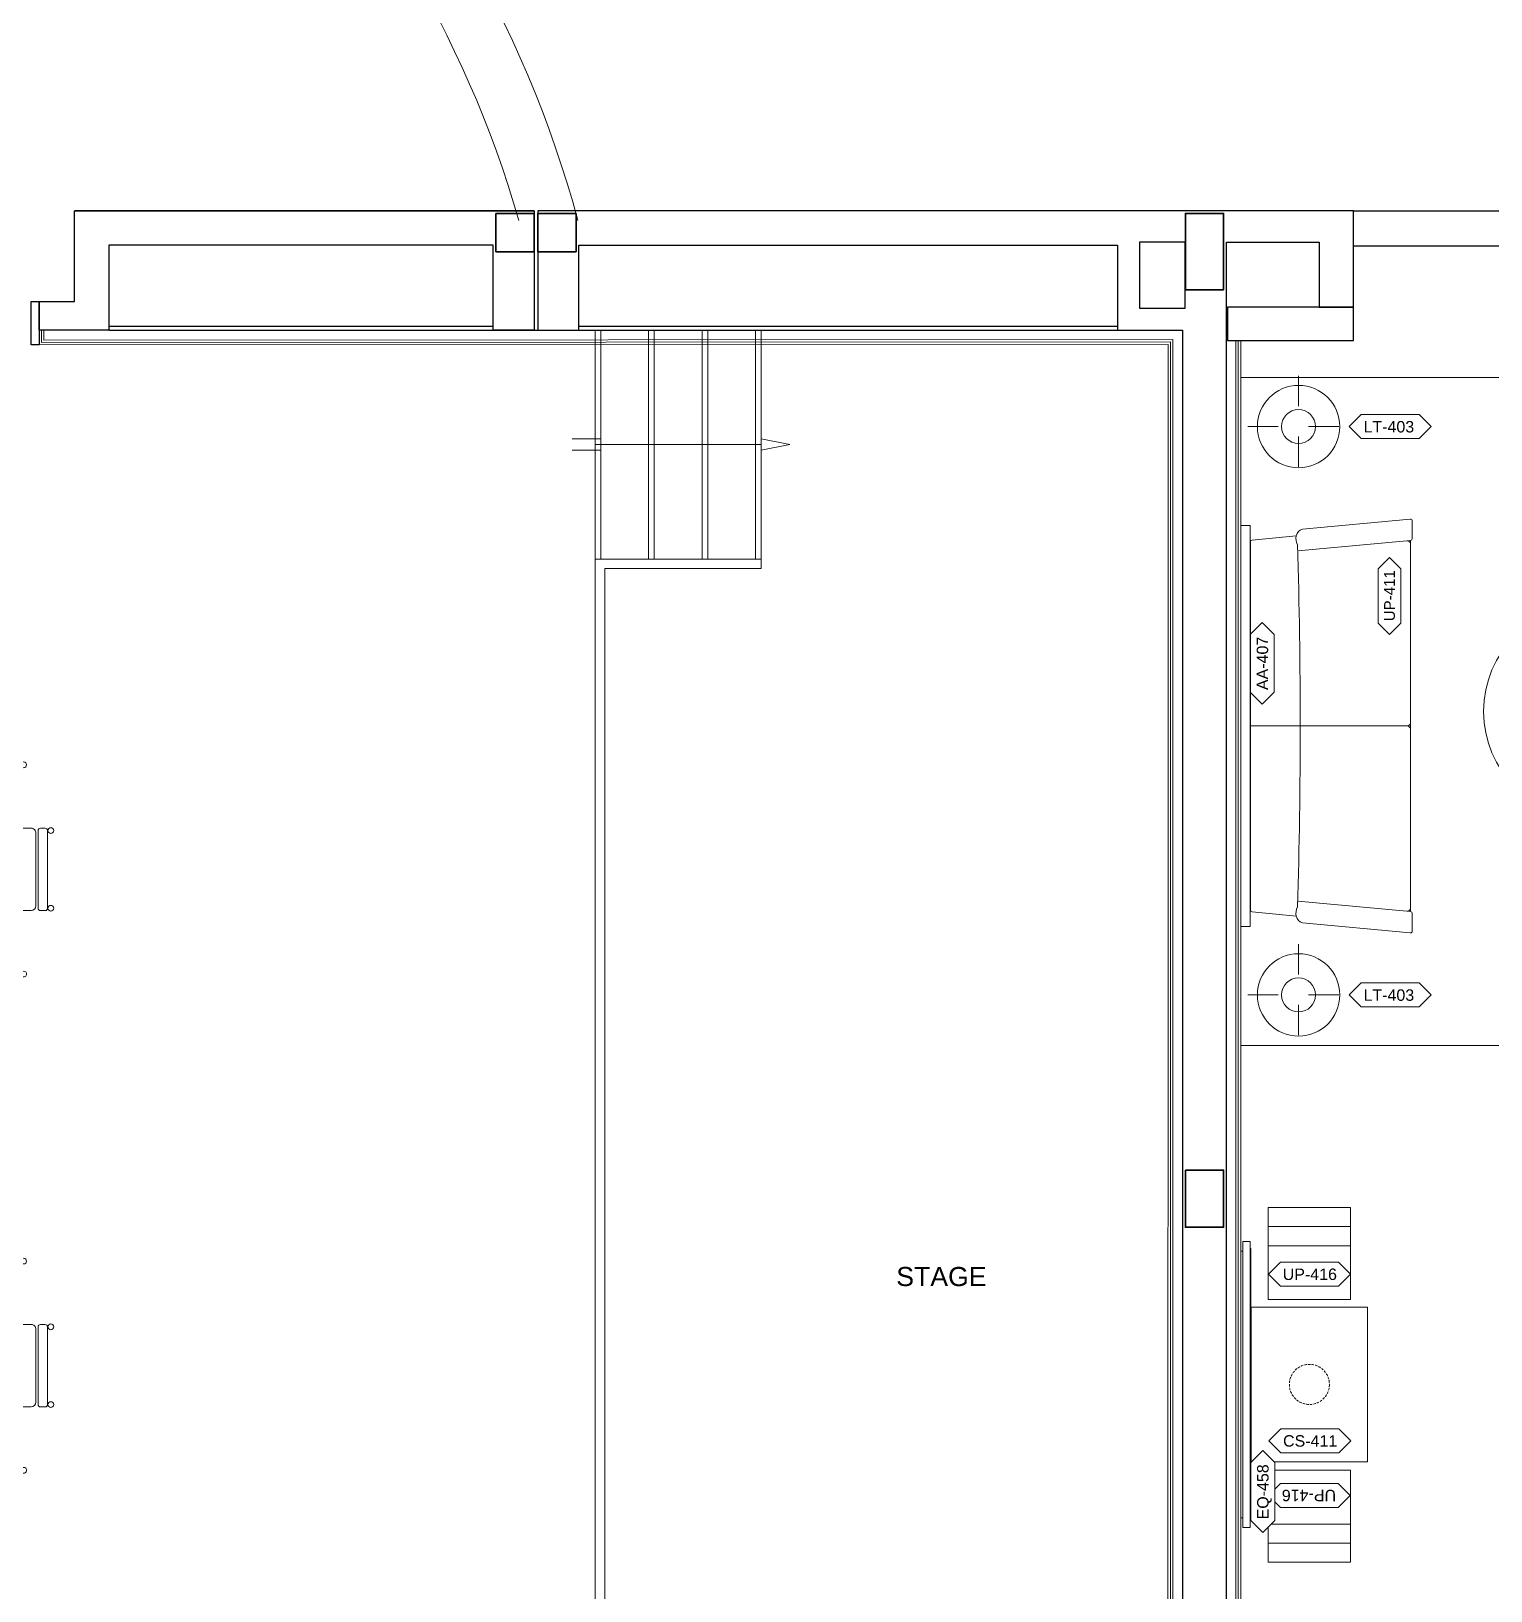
# Model space of a CAD drawing. Header units: centimetres. Extents: x 118932 to 154602, y -32682 to -23521.
# Drawn here: x 134574 to 135339, y -28747 to -27929 of the extents above; entities that cross this region are included whole.
import ezdxf

# ---------------------------------------------------------------- set-up
doc = ezdxf.new("R2010")
doc.units = ezdxf.units.CM
doc.header["$LTSCALE"] = 50
doc.header["$MEASUREMENT"] = 0
doc.linetypes.add('Dash', pattern=[6.35, 3.175, -3.175])
doc.linetypes.add('HIDDEN', pattern=[0.375, 0.25, -0.125])
for name, color, linetype, lineweight, true_color in [('GEN_00_BL_Yazı', 7, 'Continuous', 0, 0x4f5250), ('GEN_00_BL_Ölçü Dış', 7, 'Continuous', 5, 0x766a5e), ('GEN_01_TA_Kolon', 7, 'Continuous', 35, 0xd05d28), ('GEN_01_TA_Merdiven', 7, 'Continuous', 13, 0x816183), ('GEN_02_TF_Aydınlatma', 7, 'Continuous', 9, 0xf6a950), ('GEN_02_TF_Mobilya', 7, 'Continuous', 5, 0x745e3d), ('GEN_05_ML_Alçıpan_giydirme', 7, 'Continuous', 18, 0x7ebab5), ('GEN_06_GR_İnce', 7, 'Continuous', 13, 0xb0b0a9), ('KALACAK DUVARLAR', 7, 'Continuous', 30, 0x005387), ('ÖRÜLECEK DUVARLAR', 7, 'Continuous', 30, 0xfaca30)]:
    doc.layers.add(name, color=color, linetype=linetype, lineweight=lineweight, true_color=true_color)
doc.layers.add('GEN_02_TF_Halı', color=7, linetype='Continuous', lineweight=5, true_color=0x903373, transparency=0.8)
doc.styles.add('ARIAL', font='arial.ttf')
doc.styles.add('Arial_6', font='arial.ttf', dxfattribs={"height": 59.5325})

# ---------------------------------------------------------------- blocks, each defined once
blk = doc.blocks.new('A$C2D1B6976')
at = {"layer": 'GEN_01_TA_Merdiven'}
for p, q in [((29328.6, 10383.72), (29424.1, 10383.72)), ((29337.1, 10263.72), (29337.1, 10383.72)), ((29340.1, 10263.72), (29340.1, 10383.72)), ((29365.1, 10263.72), (29365.1, 10383.72)), ((29368.1, 10263.72), (29368.1, 10383.72)), ((29393.1, 10263.72), (29393.1, 10383.72)), ((29396.1, 10263.72), (29396.1, 10383.72)), ((29421.1, 10263.72), (29421.1, 10383.72)), ((29424.1, 10263.72), (29424.1, 10383.72)), ((29324.97, 10326.72), (29339.97, 10326.72)), ((29337.1, 10323.72), (29424.1, 10323.72)), ((29324.97, 10320.72), (29339.97, 10320.72)), ((29337.1, 10263.72), (29337.1, 9563.83)), ((29337.1, 10263.72), (29424.1, 10263.72)), ((29342.1, 10258.72), (29342.1, 9568.83)), ((29342.1, 10258.72), (29424.1, 10258.72)), ((29424.1, 10263.72), (29424.1, 10258.72))]:
    blk.add_line(p, q, dxfattribs=at)
blk.add_lwpolyline([(29424.1, 10320.72), (29439.1, 10323.72), (29424.1, 10326.72)], close=True, dxfattribs=at)
at = {"layer": 'GEN_06_GR_İnce'}
blk.add_line((29734.56, 10446.23), (30024.59, 10446.23), dxfattribs=at)
blk = doc.blocks.new('LEVEL 0_A BLOK_KOLON')
at = {"layer": 'GEN_01_TA_Kolon'}
for points in [[(59693.87, 9446.6), (59673.86, 9446.6), (59673.86, 9466.6), (59693.87, 9466.6)], [(59715.87, 9446.59), (59695.87, 9446.59), (59695.87, 9466.6), (59715.87, 9466.6)], [(60035.2, 9426.69), (60055.2, 9426.69), (60055.2, 9466.69), (60035.2, 9466.69)], [(60035.2, 8965.49), (60055.2, 8965.49), (60055.2, 8935.48), (60035.2, 8935.48)]]:
    blk.add_lwpolyline(points, close=True, dxfattribs=at)
blk = doc.blocks.new('KALACAK DUVARLAR LEVEL 0 A BLOK')
at = {"layer": 'KALACAK DUVARLAR'}
blk.add_line((59693.87, 9468.1), (59452.89, 9468.1), dxfattribs=at)
for points in [[(59452.89, 9420.6), (59452.89, 9468.1), (59693.87, 9468.1), (59693.87, 9405.6), (59672.36, 9405.6), (59672.36, 9450.1), (59470.9, 9450.1), (59470.9, 9405.6), (59434.4, 9405.6), (59434.4, 9420.6)], [(60035.11, 9451.6), (60011.11, 9451.6), (60011.11, 9417.1), (60035.11, 9417.1)], [(60057.2, 9400.08), (60123.39, 9400.08), (60123.39, 9417.64), (60057.2, 9417.64)]]:
    blk.add_lwpolyline(points, close=True, dxfattribs=at)
for points in [[(60233.29, 8078.24), (60231.9, 8079.63), (60231.9, 8268.41), (60056.7, 8268.41), (60056.7, 9451.6), (60105.33, 9451.6), (60105.33, 9417.64), (60123.33, 9417.64), (60123.33, 9468.1), (59695.87, 9468.1), (59695.87, 9405.6), (59717.37, 9405.6), (59717.37, 9450.1), (59999.61, 9450.1), (59999.61, 9405.6), (60033.61, 9405.6), (60033.61, 8465.69), (59695.87, 8465.69), (59695.87, 8432.78)], [(59470.9, 9407.6), (59672.36, 9407.6)], [(59717.37, 9407.6), (59999.61, 9407.6)], [(59470.9, 9405.6), (59999.61, 9405.6)]]:
    blk.add_lwpolyline(points, dxfattribs=at)
blk = doc.blocks.new('FFE Tag-Multi-MSD - FFE Tag-Multi-MSD-8152404-TYPE A-01 - FURNITURE PLAN')
blk.add_wipeout([(-8.76, 0), (-6.19, 2.57), (6.19, 2.57), (8.76, 0), (6.19, -2.57), (-6.19, -2.57)]).dxf.layer = 'GEN_00_BL_Yazı'
at = {"layer": 'GEN_00_BL_Yazı'}
for p, q in [((-8.76, 0), (-6.19, 2.57)), ((-8.76, 0), (-6.19, -2.57)), ((6.19, 2.57), (-6.19, 2.57)), ((8.76, 0), (6.19, 2.57)), ((8.76, 0), (6.19, -2.57)), ((-6.19, -2.57), (6.19, -2.57))]:
    blk.add_line(p, q, dxfattribs=at)
blk = doc.blocks.new('UP-411_Sofa_230(W)x90(D)x75(H)')
at = {"color": 0, "ltscale": 60}
for p, q in [((-964.6, 0), (0, 0)), ((0, -820.4), (0, 3.4)), ((964.7, 0), (0, 0)), ((-974.2, -8.7), (-996.2, -239.4)), ((974.2, -8.7), (996.2, -239.4)), ((-1083.6, -837.6), (-1032, -272.3)), ((-918.6, -247.8), (-972.5, -839.4)), ((0, -260.9), (0, -340.6)), ((1083.6, -837.6), (1032.1, -272.3)), ((-1074, -848), (-982, -848)), ((972.6, -839.5), (-972.5, -839.5)), ((1074.1, -848), (982.1, -848))]:
    blk.add_line(p, q, dxfattribs=at)
for centre, radius, start, end in [((-964.6, -9.5), 9.55, 90, 174.63263), ((964.7, -9.5), 9.55, 5.36737, 90), ((-983.9, -288.7), 50.9, 104.03658, 161.15924), ((-983.9, -313.7), 75.8, 61.84225, 99.31461), ((985.8, -313.7), 75.8, 82.12112, 118.15775), ((983.9, -288.7), 50.9, 18.84076, 75.98333), ((1, 31824), 32084.9, 268.30234, 271.69716), ((-1074, -838.5), 9.55, 174.70581, 270), ((-982, -838.5), 9.55, 270, 354.70581), ((-951.6, -820.4), 19.1, 174.70581, 270), ((-19.1, -820.4), 19.1, 270, 0), ((19.1, -820.4), 19.1, 180, 270), ((951.6, -820.4), 19.1, 270, 5.29419), ((982.1, -838.5), 9.55, 185.29419, 270), ((1074.1, -838.5), 9.55, 270, 5.29419)]:
    blk.add_arc(centre, radius, start, end, dxfattribs=at)
at = {"layer": 'GEN_00_BL_Yazı', "xscale": 23.07404998227407, "yscale": 23.07404998227407, "zscale": 23.07404998227407}
blk.add_blockref('FFE Tag-Multi-MSD - FFE Tag-Multi-MSD-8152404-TYPE A-01 - FURNITURE PLAN', (680.8, -728), dxfattribs=at)
at = {"color": 0, "ltscale": 60}
blk.add_line((918.6, -247.8), (972.6, -839.4), dxfattribs=at)
at = {"layer": 'GEN_00_BL_Yazı', "insert": (548.8, -700.5), "char_height": 56.54, "attachment_point": 1, "style": 'Arial_6'}
blk.add_mtext('UP-411', dxfattribs=at)
blk = doc.blocks.new('CS-412_CoffeeTable_112(R)x40(H)')
at = {"layer": 'GEN_00_BL_Yazı', "xscale": 24.48801272789169, "yscale": 24.48801272789169, "zscale": 24.48801272789169, "rotation": 270}
blk.add_blockref('FFE Tag-Multi-MSD - FFE Tag-Multi-MSD-8152404-TYPE A-01 - FURNITURE PLAN', (-355.2, -22), dxfattribs=at)
at = {"layer": 'GEN_02_TF_Mobilya'}
for start, end in [(0, 180), (180, 0)]:
    blk.add_arc((0, 0), 558.8, start, end, dxfattribs=at)
at = {"layer": 'GEN_00_BL_Yazı', "insert": (-326, 118), "char_height": 60, "attachment_point": 1, "rotation": 270, "style": 'Arial_6'}
blk.add_mtext('CS-412', dxfattribs=at)
blk = doc.blocks.new('CS-411_CounterTable_81(W)x61(L)x90(H)')
at = {"layer": 'GEN_02_TF_Mobilya', "linetype": 'HIDDEN'}
blk.add_circle((0, 0), 105, dxfattribs=at)
at = {"layer": 'GEN_00_BL_Yazı', "xscale": 24.48801272789169, "yscale": 24.48801272789169, "zscale": 24.48801272789169, "rotation": 270}
blk.add_blockref('FFE Tag-Multi-MSD - FFE Tag-Multi-MSD-8152404-TYPE A-01 - FURNITURE PLAN', (-295.2, -2), dxfattribs=at)
at = {"layer": 'GEN_02_TF_Mobilya'}
blk.add_lwpolyline([(405, 305), (-405, 305), (-405, -305), (405, -305)], close=True, dxfattribs=at)
at = {"layer": 'GEN_00_BL_Yazı', "insert": (-266, 138), "char_height": 60, "attachment_point": 1, "rotation": 270, "style": 'Arial_6'}
blk.add_mtext('CS-411', dxfattribs=at)
blk = doc.blocks.new('UP-416')
at = {"layer": 'GEN_00_BL_Yazı', "xscale": 2.448801272789196, "yscale": 2.448801272789196, "zscale": 2.448801272789196}
blk.add_blockref('FFE Tag-Multi-MSD - FFE Tag-Multi-MSD-8152404-TYPE A-01 - FURNITURE PLAN', (0, 0), dxfattribs=at)
at = {"layer": 'GEN_00_BL_Yazı', "insert": (-14, 2.92), "char_height": 6, "attachment_point": 1, "style": 'Arial_6'}
blk.add_mtext('UP-416', dxfattribs=at)
blk = doc.blocks.new('UP-416_CounterChair')
at = {"layer": 'GEN_02_TF_Mobilya'}
for p, q in [((-215.9, 241.3), (215.9, 241.3)), ((-215.9, -41.3), (215.9, -41.3)), ((215.9, -141.3), (-215.9, -141.3)), ((-215.9, -141.3), (-215.9, -241.3)), ((215.9, -241.3), (215.9, -141.3)), ((-215.9, -241.3), (215.9, -241.3))]:
    blk.add_line(p, q, dxfattribs=at)
at = {"layer": 'GEN_02_TF_Mobilya', "xscale": 10, "yscale": 10, "zscale": 10, "rotation": 180}
blk.add_blockref('UP-416', (-0.2, 107.6), dxfattribs=at)
at = {"layer": 'GEN_02_TF_Mobilya'}
for p, q in [((-215.9, -141.3), (-215.9, 241.3)), ((215.9, 241.3), (215.9, -141.3))]:
    blk.add_line(p, q, dxfattribs=at)
blk = doc.blocks.new('EQ 458 YAZISI')
at = {"layer": 'GEN_00_BL_Yazı', "xscale": 2.448801272789174, "yscale": 2.448801272789174, "zscale": 2.448801272789174, "rotation": 134.9999999996557}
blk.add_blockref('FFE Tag-Multi-MSD - FFE Tag-Multi-MSD-8152404-TYPE A-01 - FURNITURE PLAN', (-6.26, 15.17), dxfattribs=at)
at = {"layer": 'GEN_00_BL_Yazı', "insert": (-5.53, 15.59), "char_height": 6, "attachment_point": 5, "rotation": 135, "style": 'Arial_6'}
blk.add_mtext('EQ-458', dxfattribs=at)
blk = doc.blocks.new('EQ-458_TV 80_12891363-BarLounge')
at = {"layer": 'GEN_02_TF_Mobilya'}
for p, q in [((756.35, 0), (-642.05, 0)), ((-642.05, 0), (-642.05, -11.9)), ((756.35, -11.9), (756.35, 0)), ((-642.05, -11.9), (-692.85, -11.9)), ((-692.85, -11.9), (-692.85, -50)), ((-692.85, -50), (-654.75, -50)), ((-654.75, -50), (-654.75, -53.175)), ((-654.75, -50), (769.05, -50)), ((-654.75, -53.175), (769.05, -53.175)), ((-642.05, -11.9), (756.35, -11.9)), ((807.15, -11.9), (756.35, -11.9)), ((769.05, -53.175), (769.05, -50)), ((769.05, -50), (807.15, -50)), ((807.15, -50), (807.15, -11.9))]:
    blk.add_line(p, q, dxfattribs=at)
at = {"layer": 'GEN_02_TF_Mobilya', "color": 5, "lineweight": 30, "xscale": 9.999999999999972, "yscale": 9.999999999999972, "zscale": 9.999999999999972, "rotation": 225.0000000003442}
blk.add_blockref('EQ 458 YAZISI', (-654.75, -53.175), dxfattribs=at)
blk = doc.blocks.new('M_Table-Dining Round w Chairs - 0915mm Diameter-12996248-MULTIUSE ROOMS - FURNITURE PLAN')
at = {"layer": 'GEN_02_TF_Mobilya'}
for start, end in [(90, 270), (270, 90)]:
    blk.add_arc((103.7, -184.9), 750, start, end, dxfattribs=at)
blk = doc.blocks.new('M_Chair-Breuer - M_Chair-Breuer-V35-MULTIUSE ROOMS - FURNITURE PLAN')
at = {"layer": 'GEN_02_TF_Mobilya'}
for p, q in [((-215.9, 31.1), (-215.9, -127)), ((215.9, -127), (215.9, 31.1)), ((-190.5, -152.4), (190.5, -152.4)), ((-215.9, -176.2), (-215.9, -200.8)), ((203.2, -163.5), (-203.2, -163.5)), ((-203.2, -213.5), (203.2, -213.5)), ((215.9, -200.8), (215.9, -176.2))]:
    blk.add_line(p, q, dxfattribs=at)
for centre, radius, start, end in [((-190.5, -127), 25.4, 180, 270), ((190.5, -127), 25.4, 270, 360), ((-203.5, -230.6), 15.1, 360, 180), ((-203.5, -230.6), 15.1, 180, 360), ((-203.2, -176.2), 12.7, 90, 180), ((-203.2, -200.8), 12.7, 180, 270), ((203.7, -230.6), 15.1, 360, 180), ((203.7, -230.6), 15.1, 180, 360), ((203.2, -176.2), 12.7, 360, 90), ((203.2, -200.8), 12.7, 270, 360)]:
    blk.add_arc(centre, radius, start, end, dxfattribs=at)
blk = doc.blocks.new('yuvarlak masa+8 sandalye')
at = {"layer": 'GEN_02_TF_Mobilya'}
for p, xscale, yscale, zscale, rotation in [((0, 74.8), 0.1, 0.1, 0.1, 180), ((-52.89, 52.89), 0.09999999999999999, 0.09999999999999999, 0.09999999999999999, 225), ((52.89, 52.89), 0.1, 0.1, 0.1, 135), ((-74.8, 0), 0.09999999999999999, 0.09999999999999999, 0.09999999999999999, 269.9999999999999), ((74.8, 0), 0.09999999999999999, 0.09999999999999999, 0.09999999999999999, 90.00000000000006), ((-52.89, -52.89), 0.1, 0.1, 0.1, 315), ((52.89, -52.89), 0.1, 0.1, 0.1, 44.99999999999999)]:
    blk.add_blockref('M_Chair-Breuer - M_Chair-Breuer-V35-MULTIUSE ROOMS - FURNITURE PLAN', p, dxfattribs=dict(at, xscale=xscale, yscale=yscale, zscale=zscale, rotation=rotation))
for name, p, xscale, yscale, zscale in [('M_Table-Dining Round w Chairs - 0915mm Diameter-12996248-MULTIUSE ROOMS - FURNITURE PLAN', (-10.37, 18.49), 0.1, 0.1, 0.1), ('M_Chair-Breuer - M_Chair-Breuer-V35-MULTIUSE ROOMS - FURNITURE PLAN', (0, -74.8), 0.09999999999999999, 0.09999999999999999, 0.09999999999999999)]:
    blk.add_blockref(name, p, dxfattribs=dict(at, xscale=xscale, yscale=yscale, zscale=zscale))
blk = doc.blocks.new('AA-407_210x140x5')
at = {"layer": 'GEN_00_BL_Yazı', "xscale": 24.48801272789195, "yscale": 24.48801272789195, "zscale": 24.48801272789195, "rotation": 180}
blk.add_blockref('FFE Tag-Multi-MSD - FFE Tag-Multi-MSD-8152404-TYPE A-01 - FURNITURE PLAN', (-328.1, 113), dxfattribs=at)
at = {"layer": 'GEN_02_TF_Mobilya'}
blk.add_lwpolyline([(1050, 0), (-1050, 0), (-1050, 50), (1050, 50)], close=True, dxfattribs=at)
at = {"layer": 'GEN_00_BL_Yazı', "insert": (-188.1, 83.8), "char_height": 60, "attachment_point": 1, "rotation": 180, "style": 'Arial_6'}
blk.add_mtext('AA-407', dxfattribs=at)
blk = doc.blocks.new('LT-403_FloorLamp')
at = {"layer": 'GEN_02_TF_Aydınlatma', "linetype": 'Dash', "lineweight": 5}
blk.add_line((0, 258.8), (0, -273), dxfattribs=at)
at = {"layer": 'GEN_02_TF_Aydınlatma'}
for radius, start, end in [(215.9, 0, 180), (88.9, 0, 180), (215.9, 180, 0), (88.9, 180, 0)]:
    blk.add_arc((0, -7.1), radius, start, end, dxfattribs=at)
at = {"layer": 'GEN_00_BL_Yazı', "xscale": 24.48801272789196, "yscale": 24.48801272789196, "zscale": 24.48801272789196}
blk.add_blockref('FFE Tag-Multi-MSD - FFE Tag-Multi-MSD-8152404-TYPE A-01 - FURNITURE PLAN', (480.4, -7.1), dxfattribs=at)
at = {"layer": 'GEN_02_TF_Aydınlatma', "linetype": 'Dash', "lineweight": 5}
blk.add_line((-265.9, -7.1), (265.9, -7.1), dxfattribs=at)
at = {"layer": 'GEN_00_BL_Yazı', "insert": (340.4, 22.1), "char_height": 60, "attachment_point": 1, "style": 'Arial_6'}
blk.add_mtext('LT-403', dxfattribs=at)
blk = doc.blocks.new('A blok level 0 tefriş')
for p in [(-2239.68, 345.03), (-2239.68, 85)]:
    blk.add_blockref('yuvarlak masa+8 sandalye', p)
at = {"layer": 'GEN_02_TF_Mobilya'}
for name, p, xscale, yscale, zscale, rotation in [('AA-407_210x140x5', (-1518.21, 420.19), 0.1, 0.1, 0.1, 270), ('CS-411_CounterTable_81(W)x61(L)x90(H)', (-1482.21, 75.2), 0.1000000000000033, 0.1000000000000033, 0.1000000000000033, 90)]:
    blk.add_blockref(name, p, dxfattribs=dict(at, xscale=xscale, yscale=yscale, zscale=zscale, rotation=rotation))
at = {"layer": 'GEN_02_TF_Mobilya', "xscale": 0.1, "yscale": 0.1, "zscale": 0.1}
blk.add_blockref('UP-416_CounterChair', (-1482.21, 6.16), dxfattribs=at)
at = {"layer": 'GEN_02_TF_Halı'}
blk.add_lwpolyline([(-1518.21, 323.12), (-1518.21, 252.81), (-1158.21, 252.81), (-1158.21, 602.81), (-1518.21, 602.81), (-1518.21, 533.12)], dxfattribs=at)
at = {"layer": 'GEN_02_TF_Mobilya', "xscale": 0.1, "yscale": 0.1, "zscale": 0.1, "rotation": 180}
blk.add_blockref('UP-416_CounterChair', (-1482.21, 143.75), dxfattribs=at)
at = {"layer": 'GEN_02_TF_Mobilya', "xscale": 0.1, "yscale": 0.1, "zscale": 0.1}
for p in [(-1487.88, 577.78), (-1487.88, 279.98)]:
    blk.add_blockref('LT-403_FloorLamp', p, dxfattribs=at)
at = {"layer": 'GEN_02_TF_Mobilya', "xscale": 0.1000000000000033, "yscale": 0.1000000000000033, "zscale": 0.1000000000000033, "rotation": 90}
for name, p in [('UP-411_Sofa_230(W)x90(D)x75(H)', (-1513.09, 420.19)), ('CS-412_CoffeeTable_112(R)x40(H)', (-1335.02, 427.81)), ('EQ-458_TV 80_12891363-BarLounge', (-1518.21, 69.44))]:
    blk.add_blockref(name, p, dxfattribs=at)
blk = doc.blocks.new('level 0 main tower duvarlar')
at = {"layer": 'GEN_05_ML_Alçıpan_giydirme'}
for points in [[(-3289.08, 52.65), (-3289.08, 44.91), (-2697.36, 45.15), (-2697.38, -879.8), (-3076.03, -879.79), (-3076.04, -912.8), (-3063.61, -912.78), (-3063.61, -922.76), (-3035.11, -922.67), (-3035.11, -997.04), (-3009.61, -997.04)], [(-3009.61, -995.79), (-3033.86, -995.79), (-3033.86, -921.42), (-3062.36, -921.51), (-3062.36, -911.52), (-3074.79, -911.55), (-3074.78, -881.04), (-3061.11, -881.05), (-2993.7, -881.05), (-2696.13, -881.05), (-2696.11, 46.4), (-3287.83, 46.16), (-3287.83, 52.65)], [(-3286.58, 52.65), (-3286.58, 47.41), (-2694.86, 47.65), (-2694.88, -882.3), (-2993.7, -882.3), (-3061.11, -882.3), (-3073.53, -882.29), (-3073.54, -910.29), (-3061.11, -910.27), (-3061.11, -920.25), (-3032.61, -920.16), (-3032.61, -994.54), (-3009.61, -994.54)], [(-2390.86, -1352.17), (-2486.58, -1256.45), (-2486.58, -1079.54), (-2661.78, -1079.54), (-2661.78, 47.14)], [(-2660.53, 47.14), (-2660.53, -1078.29), (-2485.33, -1078.29), (-2485.33, -1255.93), (-2389.98, -1351.28)], [(-2659.28, 47.14), (-2659.28, -1077.04), (-2484.08, -1077.04), (-2484.08, -1255.41), (-2389.1, -1350.4), (-2401.45, -1362.81)]]:
    blk.add_lwpolyline(points, dxfattribs=at)
blk = doc.blocks.new('ÖRÜLECEK DUVAR LEVEL 0 A BLOK')
at = {"layer": 'ÖRÜLECEK DUVARLAR'}
for points in [[(-902.05, 1896.17), (-612.03, 1896.17), (-612.03, 1877.71), (-902.05, 1877.71)], [(-1590.98, 1825.93), (-1595.11, 1825.93), (-1595.11, 1848.67), (-1590.99, 1848.67)]]:
    blk.add_lwpolyline(points, close=True, dxfattribs=at)
blk = doc.blocks.new('zemin kat vaziyet')
at = {"layer": 'GEN_06_GR_İnce'}
for centre, radius, start, end in [((-2101.74, -1922.7), 601.87, 15.22431, 136.04904), ((-2101.93, -1922.92), 572.29, 16.05386, 136.02208)]:
    blk.add_arc(centre, radius, start, end, dxfattribs=at)
blk = doc.blocks.new('TEFRISLI MAHAL LEVEL 0 A BLOK')
at = {"layer": 'GEN_00_BL_Yazı', "insert": (-1078.5, 311.29), "char_height": 10, "attachment_point": 2, "style": 'ARIAL'}
blk.add_mtext('\\pxqc;STAGE', dxfattribs=at)

msp = doc.modelspace()

# ---------------------------------------------------------------- block references
for name, p in [('KALACAK DUVARLAR LEVEL 0 A BLOK', (75144.13, -37491.52)), ('A$C2D1B6976', (105532.9, -38469.64)), ('LEVEL 0_A BLOK_KOLON', (75144.13, -37491.52))]:
    msp.add_blockref(name, p)

# ---------------------------------------------------------------- next in the draw order: block references
msp.add_blockref('A blok level 0 tefriş', (136726.54, -28713.57))

# ---------------------------------------------------------------- next in the draw order: block references
for name, p in [('zemin kat vaziyet', (136381.94, -26263.8, 0)), ('level 0 main tower duvarlar', (137867.6, -28138.57)), ('ÖRÜLECEK DUVAR LEVEL 0 A BLOK', (136169.51, -29919.59))]:
    msp.add_blockref(name, p)
at = {"layer": 'GEN_00_BL_Ölçü Dış'}
msp.add_blockref('TEFRISLI MAHAL LEVEL 0 A BLOK', (136129.97, -28888.13), dxfattribs=at)

doc.saveas('drawing.dxf')
